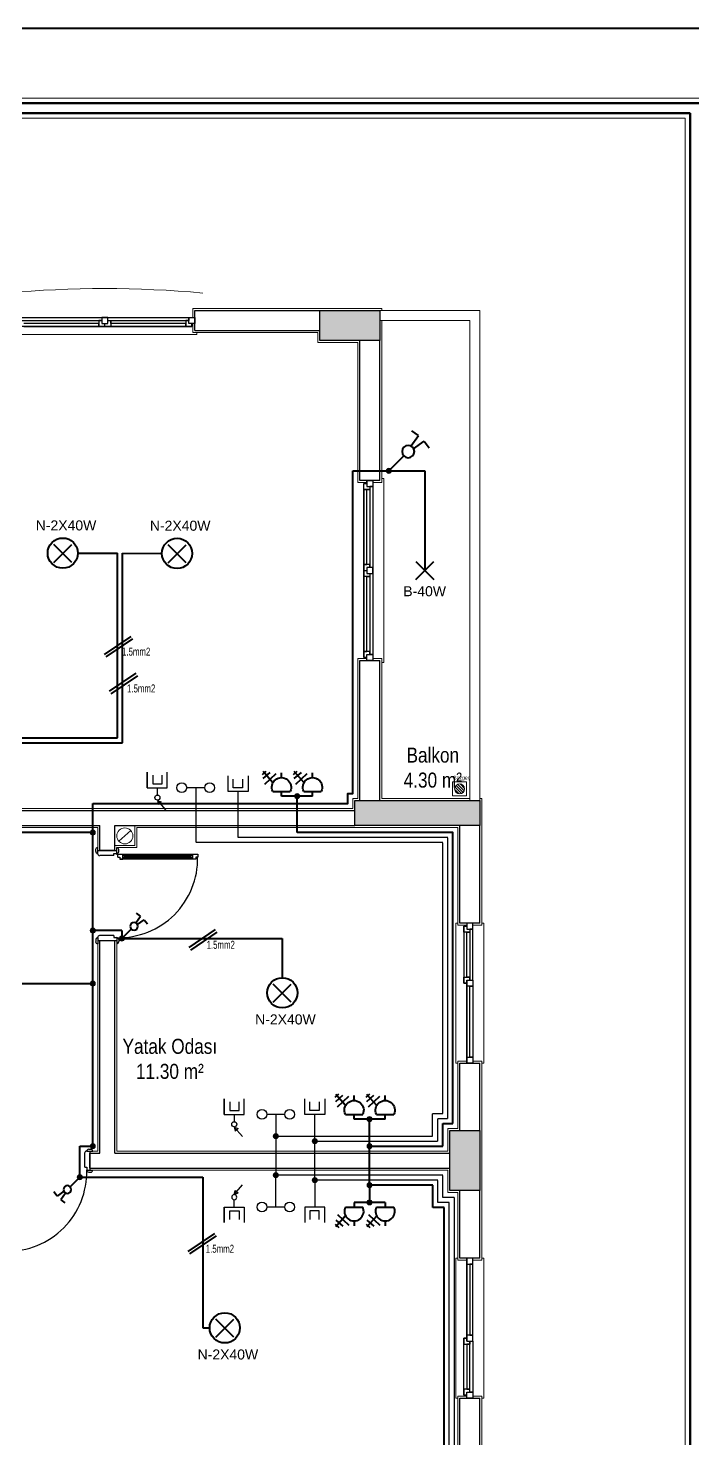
# Model space of a CAD drawing. Header units: metres. Extents: x 134072 to 172200, y 35728 to 38066.
# Drawn here: x 141969 to 142633, y 36656 to 38066 of the extents above; entities that cross this region are included whole.
import ezdxf
from ezdxf.enums import TextEntityAlignment as Align

# ---------------------------------------------------------------- set-up
doc = ezdxf.new("R2010")
doc.units = ezdxf.units.M
doc.linetypes.add('DASHED', pattern=[0.75, 0.5, -0.25])
for name, color, linetype, lineweight in [('baca', 161, 'Continuous', 20), ('Cizgi 20', 175, 'Continuous', 20), ('ELEKTRİK', 102, 'Continuous', 40), ('m_kuvvetliakım', 1, 'Continuous', 40), ('m_zayıfakım', 2, 'DASHED', 30), ('SEMBOL', 140, 'Continuous', 20), ('Suzgec', 81, 'Continuous', 15), ('sıva', 145, 'Continuous', 5), ('Tarama 13', 221, 'Continuous', 13)]:
    doc.layers.add(name, color=color, linetype=linetype, lineweight=lineweight)
for name, color, linetype in [('den', 156, 'Continuous'), ('duvaR', 52, 'Continuous'), ('kapı', 129, 'Continuous'), ('Kolon', 175, 'Continuous'), ('pencere', 28, 'Continuous'), ('yazı', 7, 'Continuous')]:
    doc.layers.add(name, color=color, linetype=linetype)
doc.styles.add('omr', font='ARIALN.TTF', dxfattribs={"height": 20})
doc.styles.add('ROMANTUR', font='arial.ttf', dxfattribs={"width": 0.7})

# ---------------------------------------------------------------- blocks, each defined once
blk = doc.blocks.new('suzgec')
at = {"layer": 'Suzgec', "lineweight": 5}
for points in [[(32229.9, 35183.4), (32229.9, 35169.4)], [(32243.9, 35183.4), (32229.9, 35183.4)], [(32232.3, 35175.5), (32236, 35171.8)], [(32232.6, 35178), (32238.5, 35172.1)], [(32233.4, 35179.9), (32240.4, 35172.9)], [(32235.2, 35180.7), (32241.2, 35174.7)], [(32237.3, 35181.3), (32241.8, 35176.8)], [(32243.9, 35169.4), (32243.9, 35183.4)], [(32229.9, 35169.4), (32243.9, 35169.4)]]:
    blk.add_lwpolyline(points, dxfattribs=at)
blk.add_circle((32236.9, 35176.4), 5, dxfattribs=at)
blk = doc.blocks.new('m-tv')
at = {"layer": 'm_zayıfakım', "color": 30, "linetype": 'Continuous', "ltscale": 100}
for p, q in [((-0.2, 12.7), (-8.3, 22.3)), ((-1, 16.7), (-4.1, 14.2)), ((-0.2, 12.7), (-4.1, 14.2)), ((-0.2, 12.7), (-1, 16.7)), ((10, 0), (-10, 0)), ((-10, 0), (-10, -15.6)), ((0, 0), (0, 7.4)), ((10, 0), (10, -15.6)), ((10, -15.6), (10, 0)), ((-5, -3.7), (-5, -12.4)), ((4.4, -3.7), (-5, -3.7)), ((4.4, -12.4), (4.4, -3.7))]:
    blk.add_line(p, q, dxfattribs=at)
blk.add_circle((-0.2, 9.9), 2.55, dxfattribs=at)
blk = doc.blocks.new('m-komutatör')
at = {"layer": 'm_kuvvetliakım', "color": 6}
for p, q in [((-24.8, 4), (-23.5, 12.1)), ((-12, 2), (-24.8, 4)), ((-12, -1.9), (-24.9, -4.1)), ((-24.9, -4.1), (-23.6, -12.2))]:
    blk.add_line(p, q, dxfattribs=at)
blk.add_circle((-6.2, 0), 6.17, dxfattribs=at)
blk = doc.blocks.new('m-avize')
at = {"layer": 'm_kuvvetliakım', "color": 1}
for p, q in [((9, -9), (-9, 9)), ((-9, -9), (9, 9))]:
    blk.add_line(p, q, dxfattribs=at)
blk.add_circle((0, 0.3), 15.1, dxfattribs=at)
blk = doc.blocks.new('m-priz')
at = {"layer": 'm_kuvvetliakım'}
for p, q in [((0, 13.9), (0, 18.8)), ((16.7, 7.4), (5.3, 18.1)), ((8.5, 8.7), (18.2, 19.9)), ((18.2, 13), (11.2, 19.1)), ((19, 17.1), (15.3, 20.4)), ((8.7, 0), (-8.7, 0))]:
    blk.add_line(p, q, dxfattribs=at)
blk.add_arc((0, 4.2), 9.63, 333.9421, 206.0579, dxfattribs=at)
blk = doc.blocks.new('m-anten')
at = {"layer": 'm_zayıfakım', "color": 30, "linetype": 'Continuous', "ltscale": 100}
for p, q in [((10, 0), (-10, 0)), ((-10, 0), (-10, -15.6)), ((10, -15.6), (10, 0)), ((-5, -3.7), (-5, -12.4)), ((4.4, -3.7), (-5, -3.7)), ((4.4, -12.4), (4.4, -3.7))]:
    blk.add_line(p, q, dxfattribs=at)
blk = doc.blocks.new('m-telefon')
at = {"layer": 'm_zayıfakım', "color": 2, "linetype": 'Continuous', "ltscale": 100}
blk.add_line((-9, 0), (9, 0), dxfattribs=at)
for centre in [(-13.9, 0), (13.9, 0)]:
    blk.add_circle(centre, 4.9, dxfattribs=at)
blk = doc.blocks.new('m-J1')
at = {"layer": 'm_kuvvetliakım'}
for p, q in [((-9, -9), (9, 9)), ((-9, 9), (9, -9))]:
    blk.add_line(p, q, dxfattribs=at)

msp = doc.modelspace()

# ---------------------------------------------------------------- hatches: boundary and pattern name
at = {"layer": 'SEMBOL'}
for points in [[(142327.2, 37622, -1), (142330.8, 37625.6, -1)], [(142237.2, 37296, -1), (142237.2, 37301.1, -1)], [(142035.5, 37262.1, -1), (142030.4, 37262.1, -1)], [(142035.5, 37164.1, -1), (142030.4, 37164.1, -1)], [(142064.5, 37156.1, -1), (142059.4, 37156.1, -1)], [(142035.5, 37111.1, -1), (142030.4, 37111.1, -1)], [(142309.7, 36973.1, -1), (142309.7, 36978.2, -1)], [(142030.4, 36948.6, -1), (142035.5, 36948.6, -1)], [(142216, 36956, -1), (142216, 36961.1, -1)], [(142254.9, 36951, -1), (142254.9, 36956.1, -1)], [(142309.7, 36946, -1), (142309.7, 36951.1, -1)], [(142216, 36922.1, 1), (142216, 36917, 1)], [(142017.4, 36917.6, -1), (142022.5, 36917.6, -1)], [(142254.9, 36917.1, 1), (142254.9, 36912, 1)], [(142309.7, 36912.1, 1), (142309.7, 36907, 1)], [(142309.7, 36895, 1), (142309.7, 36889.9, 1)]]:
    msp.add_hatch(color=1, dxfattribs=at).paths.add_polyline_path(points)
at = {"layer": 'Tarama 13'}
h = msp.add_hatch(dxfattribs=at)
h.set_pattern_fill('ANSI33,_O', color=256, scale=2)
h.set_pattern_definition([(45, (114691.315, 22063.553), (-8.980256, 8.980256), []), (45, (114700.295, 22063.553), (-8.980256, 8.980256), [6.35, -3.175])])
h.paths.add_polyline_path([(140035, 37659.1), (140005, 37659.1), (140005, 37599.1), (140035, 37599.1)])
h.paths.add_polyline_path([(140490, 37659.1), (140460, 37659.1), (140460, 37599.1), (140490, 37599.1)])
h.paths.add_polyline_path([(140835, 37784.1), (140810, 37784.1), (140810, 37609.1), (140835, 37609.1)])
h.paths.add_polyline_path([(141450, 37784.1), (141425, 37784.1), (141425, 37609.1), (141450, 37609.1)])
h.paths.add_polyline_path([(141450, 37329.1), (141420, 37329.1), (141420, 37269.1), (141450, 37269.1)])
h.paths.add_polyline_path([(141450, 37084.1), (141425, 37084.1), (141425, 37009.1), (141450, 37009.1)])
h.paths.add_polyline_path([(140835, 37084.1), (140810, 37084.1), (140810, 37009.1), (140835, 37009.1)])
h.paths.add_polyline_path([(140835, 37294.1), (140605, 37294.1), (140605, 37269.1), (140835, 37269.1)])
h.paths.add_polyline_path([(140490, 37084.1), (140315, 37084.1), (140315, 37059.1), (140490, 37059.1)])
h.paths.add_polyline_path([(140035, 37119.1), (140005, 37119.1), (140005, 37059.1), (140035, 37059.1)])
h.paths.add_polyline_path([(140835, 36859.1), (140810, 36859.1), (140810, 36784.1), (140835, 36784.1)])
h.paths.add_polyline_path([(140835, 36599.1), (140805, 36599.1), (140805, 36539.1), (140835, 36539.1)])
h.paths.add_polyline_path([(140835, 36259.1), (140810, 36259.1), (140810, 36084.1), (140835, 36084.1)])
h.paths.add_polyline_path([(140365, 36214.1), (140305, 36214.1), (140305, 36184.1), (140365, 36184.1)])
h.paths.add_polyline_path([(140035, 36244.1), (140005, 36244.1), (140005, 36184.1), (140035, 36184.1)])
h.paths.add_polyline_path([(140035, 36634.1), (140005, 36634.1), (140005, 36574.1), (140035, 36574.1)])
h.paths.add_polyline_path([(140365, 36599.1), (140305, 36599.1), (140305, 36569.1), (140365, 36569.1)])
h.paths.add_polyline_path([(141450, 36599.1), (141420, 36599.1), (141420, 36539.1), (141450, 36539.1)])
h.paths.add_polyline_path([(141450, 36259.1), (141425, 36259.1), (141425, 36084.1), (141450, 36084.1)])
h.paths.add_polyline_path([(141830, 36114.1), (141770, 36114.1), (141770, 36084.1), (141830, 36084.1)])
h.paths.add_polyline_path([(141800, 36599.1), (141770, 36599.1), (141770, 36539.1), (141800, 36539.1)])
h.paths.add_polyline_path([(141930, 36809.1), (141755, 36809.1), (141755, 36784.1), (141930, 36784.1)])
h.paths.add_polyline_path([(141450, 36859.1), (141425, 36859.1), (141425, 36784.1), (141450, 36784.1)])
h.paths.add_polyline_path([(142320, 36114.1), (142260, 36114.1), (142260, 36084.1), (142320, 36084.1)])
h.paths.add_polyline_path([(142420, 36599.1), (142295, 36599.1), (142295, 36574.1), (142420, 36574.1)])
h.paths.add_polyline_path([(142420, 36964.1), (142390, 36964.1), (142390, 36904.1), (142420, 36904.1)])
h.paths.add_polyline_path([(142420, 37294.1), (142295, 37294.1), (142295, 37269.1), (142420, 37269.1)])
h.paths.add_polyline_path([(141800, 37329.1), (141770, 37329.1), (141770, 37269.1), (141800, 37269.1)])
h.paths.add_polyline_path([(141930, 37084.1), (141755, 37084.1), (141755, 37059.1), (141930, 37059.1)])
h.paths.add_polyline_path([(142320, 37784.1), (142260, 37784.1), (142260, 37754.1), (142320, 37754.1)])
h.paths.add_polyline_path([(141830, 37784.1), (141770, 37784.1), (141770, 37754.1), (141830, 37754.1)])

# ---------------------------------------------------------------- linework, layer by layer
at = {"lineweight": 20}
for p, q in [((137518.3, 37996.4, 127785.9), (153740.3, 37996.4, 127785.9)), ((139766.6, 37976.4, 127785.9), (142625.2, 37976.4, 127785.9)), ((142625.2, 37976.4, 127785.9), (142625.2, 35938.9, 127785.9))]:
    msp.add_line(p, q, dxfattribs=at)
at = {"lineweight": 50}
for p, q in [((137523.3, 37991.4, 127785.9), (153732.7, 37991.4, 127785.9)), ((139761.6, 37981.4, 127785.9), (142630.2, 37981.4, 127785.9)), ((142630.2, 37981.4, 127785.9), (142630.2, 35933.9, 127785.9))]:
    msp.add_line(p, q, dxfattribs=at)
at = {"layer": 'baca'}
msp.add_line((142071, 37264.2), (142059.2, 37253.4), dxfattribs=at)
at = {"layer": 'baca', "linetype": 'ByBlock'}
for p, q in [((142075, 37269.1), (142075, 37249.1)), ((142075, 37249.1), (142055, 37249.1))]:
    msp.add_line(p, q, dxfattribs=at)
at = {"layer": 'baca'}
msp.add_circle((142065.1, 37258.8), 8, dxfattribs=at)
at = {"layer": 'Cizgi 20'}
for points in [[(142420, 37294.1), (142420, 37784.1), (142320, 37784.1)], [(142410, 37294.1), (142410, 37774.1), (142320, 37774.1)]]:
    msp.add_lwpolyline(points, dxfattribs=at)
at = {"layer": 'den', "lineweight": 5}
for points in [[(142137, 37762.1), (142137, 37760.1), (141953, 37760.1), (141953, 37762.1)], [(142322, 37432.1), (142324, 37432.1), (142324, 37616.1), (142322, 37616.1)], [(142398, 37171.6), (142396, 37171.6), (142396, 37031.6), (142398, 37031.6)], [(142422, 37171.6), (142424, 37171.6), (142424, 37031.6), (142422, 37031.6)], [(142398, 36696.6), (142396, 36696.6), (142396, 36836.6), (142398, 36836.6)], [(142422, 36696.6), (142424, 36696.6), (142424, 36836.6), (142422, 36836.6)]]:
    msp.add_lwpolyline(points, dxfattribs=at)
msp.add_arc((142045, 36727.3), 1078.7, 84.7877, 95.2123, dxfattribs=at)
at = {"layer": 'duvaR'}
for p, q in [((142135, 37784.1), (142260, 37784.1)), ((142135, 37764.1), (142135, 37784.1)), ((142135, 37764.1), (142260, 37764.1)), ((142300, 37614.1), (142300, 37754.1)), ((142320, 37614.1), (142320, 37754.1)), ((142320, 37614.1), (142300, 37614.1)), ((142300, 37294.1), (142300, 37434.1)), ((142300, 37434.1), (142320, 37434.1)), ((142320, 37294.1), (142320, 37434.1)), ((141900, 37284.1), (142040, 37284.1)), ((142040, 37284.1), (142295, 37284.1)), ((141900, 37269.1), (142040, 37269.1)), ((142040, 37244.1), (142040, 37269.1)), ((142055, 37244.1), (142055, 37269.1)), ((142055, 37269.1), (142295, 37269.1)), ((142400, 37171.6), (142400, 37269.1)), ((142420, 37171.6), (142420, 37269.1)), ((142055, 37244.1), (142040, 37244.1)), ((142420, 37171.6), (142400, 37171.6)), ((142040, 36941.6), (142040, 37154.1)), ((142040, 37154.1), (142055, 37154.1)), ((142055, 36941.6), (142055, 37154.1)), ((142400, 36964.1), (142400, 37031.6)), ((142400, 37031.6), (142420, 37031.6)), ((142420, 36964.1), (142420, 37031.6)), ((142030, 36941.6), (142040, 36941.6)), ((142030, 36926.6), (142030, 36941.6)), ((142055, 36941.6), (142390, 36941.6)), ((142030, 36926.6), (142040, 36926.6)), ((142040, 36926.6), (142390, 36926.6)), ((142400, 36836.6), (142400, 36904.1)), ((142420, 36836.6), (142420, 36904.1)), ((142420, 36836.6), (142400, 36836.6)), ((142400, 36599.1), (142400, 36696.6)), ((142400, 36696.6), (142420, 36696.6)), ((142420, 36599.1), (142420, 36696.6))]:
    msp.add_line(p, q, dxfattribs=at)
at = {"layer": 'ELEKTRİK'}
msp.add_line((135359.3, 38066.3, 127785.9), (172199.8, 38066.3, 127785.9), dxfattribs=at)
at = {"layer": 'kapı'}
for p, q in [((142038, 37241.2), (142038, 37247.2)), ((142057, 37241.1), (142057, 37247.2)), ((142036, 37243.1), (142036, 37245.1)), ((142038, 37244.1), (142057, 37244.1)), ((142054, 37239.1), (142040, 37239.1)), ((142054, 37241.1), (142057, 37241.1)), ((142054, 37239.1), (142054, 37241.1)), ((142058, 37237.6), (142058, 37240.6)), ((142058, 37240.6), (142137.9, 37240.6)), ((142058, 37237.6), (142060, 37237.6)), ((142059, 37243.1), (142059, 37245.1)), ((142060, 37237.6), (142060, 37235.6)), ((142060, 37235.6), (142063, 37235.6)), ((142135.9, 37235.6), (142060, 37235.6)), ((142063, 37235.6), (142063, 37240.6)), ((142063, 37239.1), (142132.9, 37239.1)), ((142063, 37237.1), (142132.9, 37237.1)), ((142064.9, 37237.1), (142064.9, 37239.1)), ((142064.9, 37238.1), (142130.9, 37238.1)), ((142130.9, 37237.1), (142130.9, 37239.1)), ((142132.9, 37235.6), (142132.9, 37240.6)), ((142135.9, 37235.6), (142132.9, 37235.6)), ((142137.9, 37237.6), (142135.9, 37237.6)), ((142135.9, 37237.6), (142135.9, 37235.6)), ((142137.9, 37240.6), (142137.9, 37237.6)), ((142036, 37155.1), (142036, 37153.1)), ((142038, 37156.9), (142038, 37150.9)), ((142038, 37154.1), (142057, 37154.1)), ((142054, 37159.1), (142040, 37159.1)), ((142054, 37159.1), (142054, 37157.1)), ((142054, 37157.1), (142057, 37157.1)), ((142057, 37157.1), (142057, 37150.9)), ((142059, 37155.1), (142059, 37153.1)), ((142025, 36927.6), (142025, 36941.6)), ((142027.1, 36943.6), (142033.1, 36943.6)), ((142029, 36945.6), (142031, 36945.6)), ((142030, 36943.6), (142030, 36924.6)), ((142025, 36927.6), (142027, 36927.6)), ((142027, 36927.6), (142027, 36924.6)), ((142027, 36924.6), (142033.1, 36924.6)), ((142029, 36922.6), (142031, 36922.6))]:
    msp.add_line(p, q, dxfattribs=at)
msp.add_circle((142057.5, 37240.6), 0.5, dxfattribs=at)
for centre, radius, start, end in [((142038.1, 37245), 2.16, 94.4053, 179.1726), ((142056.8, 37245), 2.16, 0.8248, 85.5973), ((142038, 37243.2), 2.01, 183.8031, 269.7977), ((142040.1, 37241.2), 2.19, 181.4185, 265.0939), ((142057, 37243.1), 2, 270.1131, 0), ((142058.9, 37236), 79, 268.5661, 1.1371), ((142038, 37154.9), 2.01, 90.2023, 176.1969), ((142038.1, 37153.1), 2.16, 180.8274, 265.5947), ((142040.1, 37156.9), 2.19, 94.9061, 178.5815), ((142057, 37155.1), 2, 0, 89.8869), ((142056.8, 37153.1), 2.16, 274.4027, 359.1752), ((142027.1, 36941.4), 2.19, 91.4185, 175.0939), ((142029.1, 36943.5), 2.01, 93.8031, 179.7977), ((142030.9, 36943.4), 2.16, 4.4053, 89.1726), ((141948, 36922.6), 79, 268.8629, 1.4339), ((142029, 36924.6), 2, 180.1131, 270), ((142030.9, 36924.7), 2.16, 270.8248, 355.5973)]:
    msp.add_arc(centre, radius, start, end, dxfattribs=at)
at = {"layer": 'Kolon'}
for p, q in [((142260, 37754.1), (142260, 37784.1)), ((142260, 37784.1), (142320, 37784.1)), ((142320, 37784.1), (142320, 37754.1)), ((142320, 37754.1), (142260, 37754.1)), ((142295, 37269.1), (142295, 37294.1)), ((142295, 37294.1), (142420, 37294.1)), ((142420, 37294.1), (142420, 37269.1)), ((142420, 37269.1), (142295, 37269.1)), ((142390, 36904.1), (142390, 36964.1)), ((142390, 36964.1), (142420, 36964.1)), ((142420, 36964.1), (142420, 36904.1)), ((142420, 36904.1), (142390, 36904.1))]:
    msp.add_line(p, q, dxfattribs=at)
at = {"layer": 'm_kuvvetliakım', "color": 6}
for p, q in [((142343.9, 37638.7), (142329, 37623.8)), ((142071.5, 37165.6), (142063.8, 37157.9)), ((142063, 37157.1), (142062, 37156.1)), ((142010.4, 36908), (142020, 36917.6))]:
    msp.add_line(p, q, dxfattribs=at)
at = {"layer": 'm_kuvvetliakım', "color": 5}
for p, q in [((142293, 37623.8), (142365, 37623.8)), ((142365, 37623.8), (142365, 37524.1)), ((142018.2, 37541.6), (142057.7, 37541.4)), ((142057.7, 37356.9), (142057.7, 37541.4)), ((142062.7, 37541.4), (142102.2, 37541.2)), ((142062.7, 37351.9), (142062.7, 37541.4)), ((142071, 37458.2), (142044.4, 37440.2)), ((142072.7, 37455.7), (142046.1, 37437.7)), ((142076, 37421.4), (142049.4, 37403.4)), ((142077.7, 37418.9), (142051.1, 37400.9)), ((141890, 37356.9), (142003.1, 37356.9)), ((141895, 37351.9), (142062.7, 37351.9)), ((142003.1, 37356.9), (142057.7, 37356.9)), ((142033, 37264.6), (142033, 37291.1)), ((142062, 37164.1), (142035.5, 37164.1)), ((142062, 37164.1), (142062, 37158.6)), ((142155.5, 37165.1), (142128.9, 37147.1)), ((142157.2, 37162.6), (142130.6, 37144.6)), ((142033, 37125), (142033, 37161.5)), ((142062, 37157.1), (142062, 37156.1)), ((142064.5, 37156.1), (142222.5, 37156.1)), ((142222.5, 37156.1), (142222.5, 37117)), ((141659.7, 37111.1), (142030.4, 37111.1)), ((142020, 36917.6), (142020, 36948.6)), ((142020, 36917.6), (142143.1, 36917.6)), ((142143.1, 36917.6), (142143.1, 36782)), ((142154.7, 36861.2), (142128.1, 36843.3)), ((142156.4, 36858.8), (142129.8, 36840.8)), ((142143.1, 36782), (142143.1, 36766.9)), ((142143.1, 36766.9), (142149.8, 36766.9))]:
    msp.add_line(p, q, dxfattribs=at)
at = {"layer": 'm_kuvvetliakım'}
for p, q in [((142221.6, 37298.5), (142221.6, 37303.2)), ((142252.7, 37298.5), (142252.7, 37303.2)), ((142252.7, 37298.5), (142221.6, 37298.5)), ((142237.2, 37262.1), (142237.2, 37296)), ((142393, 36971.1), (142393, 37164.6)), ((142294.2, 36975.7), (142294.2, 36980.4)), ((142325.3, 36975.7), (142325.3, 36980.4)), ((142325.3, 36975.7), (142294.2, 36975.7)), ((142309.7, 36943.6), (142309.7, 36975.7)), ((142383, 36971.1), (142393, 36971.1)), ((142383, 36966.1), (142383, 36971.1)), ((142383, 36948.6), (142383, 36966.1)), ((142309.7, 36948.6), (142383, 36948.6)), ((142309.7, 36912.1), (142309.7, 36943.6)), ((142373, 36909.6), (142309.7, 36909.6)), ((142309.7, 36909.6), (142309.7, 36892.4)), ((142373, 36887.1), (142373, 36909.6)), ((142325.3, 36892.4), (142294.2, 36892.4)), ((142294.2, 36892.4), (142294.2, 36887.7)), ((142325.3, 36892.4), (142325.3, 36887.7)), ((142384.4, 36887.1), (142373, 36887.1)), ((142384.4, 36614.6), (142384.4, 36887.1))]:
    msp.add_line(p, q, dxfattribs=at)
at = {"layer": 'm_kuvvetliakım', "color": 5}
for points in [[(142033, 37291.1), (142288, 37291.1), (142288, 37301.1), (142293, 37301.1), (142293, 37623.8)], [(142033, 37166.6), (142033, 37262.1), (141890, 37262.1)], [(142020, 36948.6), (142033, 36948.6), (142033, 37125)]]:
    msp.add_lwpolyline(points, dxfattribs=at)
at = {"layer": 'm_kuvvetliakım'}
msp.add_lwpolyline([(142393, 37164.6), (142393, 37262.1), (142295, 37262.1), (142237.2, 37262.1)], dxfattribs=at)
at = {"layer": 'm_zayıfakım'}
for p, q in [((142135.9, 37307), (142135.9, 37252.1)), ((142383, 36981.1), (142383, 37154.6)), ((142216, 36980.4), (142216, 36943.6)), ((142372.7, 36958.6), (142372.7, 36981.1)), ((142372.7, 36981.1), (142383, 36981.1)), ((142216, 36958.6), (142372.7, 36958.6)), ((142216, 36943.6), (142216, 36922.1)), ((142383, 36919.6), (142216, 36919.6)), ((142216, 36887.7), (142216, 36919.6)), ((142383, 36897.1), (142383, 36919.6)), ((142394.4, 36897.1), (142383, 36897.1))]:
    msp.add_line(p, q, dxfattribs=at)
at = {"layer": 'm_zayıfakım', "color": 30}
for p, q in [((142178.3, 37257.1), (142178.3, 37303.2)), ((142388, 36976.1), (142388, 37159.6)), ((142254.9, 36943.6), (142254.9, 36980.4)), ((142378, 36953.6), (142378, 36976.1)), ((142378, 36976.1), (142388, 36976.1)), ((142254.9, 36953.6), (142378, 36953.6)), ((142254.9, 36917.1), (142254.9, 36943.6)), ((142254.9, 36914.6), (142254.9, 36887.7))]:
    msp.add_line(p, q, dxfattribs=at)
at = {"layer": 'm_zayıfakım'}
for points in [[(142383, 37154.6), (142383, 37252.1), (142295, 37252.1), (142135.9, 37252.1)], [(142394.4, 36897.1), (142394.4, 36604.6), (141935.5, 36604.6), (141935.5, 36921), (141950, 36921)]]:
    msp.add_lwpolyline(points, dxfattribs=at)
at = {"layer": 'm_zayıfakım', "color": 30}
for points in [[(142388, 37159.6), (142388, 37257.1), (142295, 37257.1), (142178.3, 37257.1)], [(141955, 36916), (141940.5, 36916), (141940.5, 36609.6), (142389.4, 36609.6), (142389.4, 36892.1), (142378, 36892.1), (142378, 36914.6), (142254.9, 36914.6)]]:
    msp.add_lwpolyline(points, dxfattribs=at)
at = {"layer": 'pencere'}
for points in [[(141955, 37777.1), (142135, 37777.1), (142135, 37771.1), (142132, 37771.1), (142132, 37768.1), (141958, 37768.1)], [(141961, 37774.1), (142042, 37774.1), (142042, 37771.1), (142048, 37771.1), (142048, 37777.1), (142042, 37777.1), (142042, 37774.1), (142039, 37774.1), (142039, 37768.1), (142039, 37771.1), (141964, 37771.1)], [(141964, 37768.1), (142132, 37768.1), (142132, 37771.1), (142129, 37771.1), (142129, 37777.1), (142129, 37774.1), (142126, 37774.1), (142126, 37768.1), (142126, 37771.1), (142051, 37771.1), (142051, 37768.1), (142045, 37768.1), (142045, 37771.1), (142048, 37771.1), (142048, 37774.1), (142051, 37774.1), (142051, 37771.1), (142051, 37774.1), (142129, 37774.1)], [(142307, 37614.1), (142313, 37614.1), (142313, 37434.1), (142307, 37434.1), (142307, 37437.1), (142304, 37437.1), (142304, 37611.1), (142307, 37611.1), (142307, 37614.1), (142307, 37608.1), (142313, 37608.1), (142310, 37608.1), (142310, 37527.1), (142307, 37527.1), (142307, 37521.1), (142313, 37521.1), (142313, 37527.1), (142310, 37527.1), (142310, 37530.1), (142304, 37530.1), (142307, 37530.1), (142307, 37605.1), (142304, 37605.1), (142310, 37605.1), (142304, 37605.1), (142304, 37437.1), (142307, 37437.1), (142307, 37440.1), (142313, 37440.1), (142310, 37440.1), (142310, 37443.1), (142304, 37443.1), (142307, 37443.1), (142307, 37518.1), (142304, 37518.1), (142304, 37524.1), (142307, 37524.1), (142307, 37521.1), (142310, 37521.1), (142310, 37518.1), (142307, 37518.1), (142310, 37518.1), (142310, 37440.1)], [(142407, 37114.6), (142413, 37114.6), (142413, 37031.6), (142407, 37031.6), (142407, 37037.6), (142413, 37037.6), (142410, 37037.6), (142410, 37108.6), (142413, 37108.6), (142407, 37108.6), (142407, 37114.6), (142407, 37031.6), (142407, 37111.6), (142404, 37111.6), (142404, 37117.6), (142410, 37117.6), (142410, 37114.6), (142413, 37114.6), (142413, 37171.6), (142407, 37171.6), (142407, 37165.6), (142413, 37165.6), (142410, 37165.6), (142410, 37114.6), (142410, 37117.6), (142407, 37117.6), (142407, 37162.6), (142410, 37162.6), (142404, 37162.6), (142404, 37168.6), (142407, 37168.6), (142404, 37168.6), (142404, 37111.6), (142407, 37111.6)], [(142407, 36753.6), (142413, 36753.6), (142413, 36836.6), (142407, 36836.6), (142407, 36830.6), (142413, 36830.6), (142410, 36830.6), (142410, 36759.6), (142413, 36759.6), (142407, 36759.6), (142407, 36753.6), (142407, 36836.6), (142407, 36756.6), (142404, 36756.6), (142404, 36750.6), (142410, 36750.6), (142410, 36753.6), (142413, 36753.6), (142413, 36696.6), (142407, 36696.6), (142407, 36702.6), (142413, 36702.6), (142410, 36702.6), (142410, 36753.6), (142410, 36750.6), (142407, 36750.6), (142407, 36705.6), (142410, 36705.6), (142404, 36705.6), (142404, 36699.6), (142407, 36699.6), (142404, 36699.6), (142404, 36756.6), (142407, 36756.6)]]:
    msp.add_lwpolyline(points, dxfattribs=at)
at = {"layer": 'SEMBOL', "color": 1}
for centre in [(142329, 37623.8), (142237.2, 37298.5), (142033, 37262.1), (142033, 37164.1), (142062, 37156.1), (142033, 37111.1), (142309.7, 36975.7), (142033, 36948.6), (142216, 36958.6), (142254.9, 36953.6), (142309.7, 36948.6), (142216, 36919.6), (142020, 36917.6), (142254.9, 36914.6), (142309.7, 36909.6), (142309.7, 36892.4)]:
    msp.add_circle(centre, 2.55, dxfattribs=at)
at = {"layer": 'sıva'}
for p, q in [((142057, 37156.1), (142057, 37156.1)), ((142057, 37156.1), (142057, 36943.6)), ((142398, 36966.1), (142398, 37033.6)), ((142398, 37033.6), (142407, 37033.6)), ((142388, 36943.6), (142388, 36966.1)), ((142388, 36966.1), (142398, 36966.1)), ((142057, 36943.6), (142388, 36943.6)), ((142040, 36924.6), (142028, 36924.6)), ((142388, 36924.6), (142040, 36924.6)), ((142388, 36902.1), (142388, 36924.6)), ((142398, 36902.1), (142388, 36902.1)), ((142398, 36834.6), (142398, 36902.1)), ((142407, 36834.6), (142398, 36834.6))]:
    msp.add_line(p, q, dxfattribs=at)
for points in [[(142133, 37777.1), (142133, 37786.1), (142260, 37786.1), (142322, 37786.1), (142322, 37784.1)], [(142307, 37612.1), (142298, 37612.1), (142298, 37752.1), (142258, 37752.1), (142258, 37762.1), (142133, 37762.1), (142133, 37771.1)], [(142322, 37774.1), (142322, 37754.1), (142322, 37612.1), (142313, 37612.1)], [(141897, 37286.1), (142040, 37286.1), (142293, 37286.1), (142293, 37296.1), (142298, 37296.1), (142298, 37436.1), (142307, 37436.1)], [(142313, 37436.1), (142322, 37436.1), (142322, 37296.1), (142410, 37296.1)], [(142420, 37296.1), (142422, 37296.1), (142422, 37269.1), (142422, 37169.6), (142413, 37169.6)], [(142038, 37242.1), (142038, 37267.1), (141897.1, 37267.1)], [(142077, 37267.1), (142077, 37247.1), (142057, 37247.1)], [(142407, 37169.6), (142398, 37169.6), (142398, 37267.1), (142295, 37267.1), (142077, 37267.1)], [(142057, 37247.1), (142057, 37242.1)], [(142028, 36943.6), (142038, 36943.6), (142038, 37156.1)], [(142413, 37033.6), (142422, 37033.6), (142422, 36964.1), (142422, 36904.1), (142422, 36834.6), (142413, 36834.6)], [(142407, 36698.6), (142398, 36698.6), (142398, 36601.1), (141932, 36601.1), (141932, 36924.6), (141942, 36924.6)], [(142420, 36572.1), (142422, 36572.1), (142422, 36698.6), (142413, 36698.6)]]:
    msp.add_lwpolyline(points, dxfattribs=at)

# ---------------------------------------------------------------- block references
at = {"layer": 'm_kuvvetliakım', "xscale": -1, "rotation": 45}
msp.add_blockref('m-komutatör', (142343.9, 37638.7), dxfattribs=at)
at = {"layer": 'm_kuvvetliakım'}
for name, p in [('m-avize', (142003.1, 37541.2)), ('m-avize', (142117.3, 37540.9)), ('m-J1', (142365, 37524.1)), ('m-avize', (142222.5, 37101.6)), ('m-avize', (142165, 36766.6))]:
    msp.add_blockref(name, p, dxfattribs=at)
at = {"layer": 'm_kuvvetliakım', "xscale": -1}
for p in [(142221.6, 37303.2), (142252.7, 37303.2), (142294.2, 36980.4), (142325.3, 36980.4)]:
    msp.add_blockref('m-priz', p, dxfattribs=at)
at = {"layer": 'm_kuvvetliakım', "yscale": 0.6379656958762534, "zscale": 0.6379656958762534}
for p, xscale, rotation in [((142071.5, 37165.6), -0.6379656958762535, 44.99999999999984), ((142010.4, 36908), -0.6379656958762534, 225)]:
    msp.add_blockref('m-komutatör', p, dxfattribs=dict(at, xscale=xscale, rotation=rotation))
at = {"layer": 'm_kuvvetliakım', "rotation": 180}
for p in [(142294.2, 36887.7), (142325.3, 36887.7)]:
    msp.add_blockref('m-priz', p, dxfattribs=at)
at = {"layer": 'm_zayıfakım', "color": 30, "rotation": 180}
for name, p in [('m-tv', (142097.4, 37307)), ('m-telefon', (142135.9, 37307)), ('m-tv', (142174.3, 36980.4)), ('m-telefon', (142216, 36980.4)), ('m-telefon', (142216, 36887.7))]:
    msp.add_blockref(name, p, dxfattribs=at)
at = {"layer": 'm_zayıfakım', "color": 30, "xscale": -1, "rotation": 180}
for p in [(142178.3, 37303.2), (142254.9, 36980.4)]:
    msp.add_blockref('m-anten', p, dxfattribs=at)
at = {"layer": 'm_zayıfakım', "color": 30, "xscale": -1}
msp.add_blockref('m-tv', (142174.3, 36887.7), dxfattribs=at)
at = {"layer": 'm_zayıfakım', "color": 30}
msp.add_blockref('m-anten', (142254.9, 36887.7), dxfattribs=at)
at = {"layer": 'Suzgec'}
msp.add_blockref('suzgec', (110162.8, 2129.4), dxfattribs=at)

# ---------------------------------------------------------------- texts
at = {"layer": 'm_kuvvetliakım', "color": 4, "style": 'ROMANTUR'}
msp.add_text('B-40W', height=10, dxfattribs=at).set_placement((142343.4, 37498.4))
at = {"layer": 'm_kuvvetliakım', "color": 5, "style": 'ROMANTUR', "width": 0.7}
for p in [(142062.3, 37439), (142067.3, 37402.2), (142146.8, 37145.9), (142146, 36842)]:
    msp.add_text('1.5mm2', height=8, dxfattribs=at).set_placement(p)
at = {"layer": 'm_kuvvetliakım', "color": 4, "style": 'ROMANTUR', "flags": 8}
for p in [(142006.3, 37564.2), (142120.4, 37563.9), (142225.6, 37070.3), (142168.1, 36735.3)]:
    msp.add_attdef('N-2X40W', text='N-2x40W', height=10, dxfattribs=at).set_placement(p, align=Align.CENTER)
at = {"layer": 'Suzgec', "lineweight": 5, "style": 'omr'}
msp.add_text('Süzgeç', height=3.75, dxfattribs=at).set_placement((142393.2, 37315.1))
at = {"layer": 'yazı', "lineweight": 20, "char_height": 15, "width": 139.191, "attachment_point": 2, "style": 'omr'}
for s, insert in [('Balkon\\P4.30 m²', (142372.9, 37347.1)), ('Yatak Odası\\P11.30 m²', (142110.1, 37055.9))]:
    msp.add_mtext(s, dxfattribs=dict(at, insert=insert))

doc.saveas('drawing.dxf')
